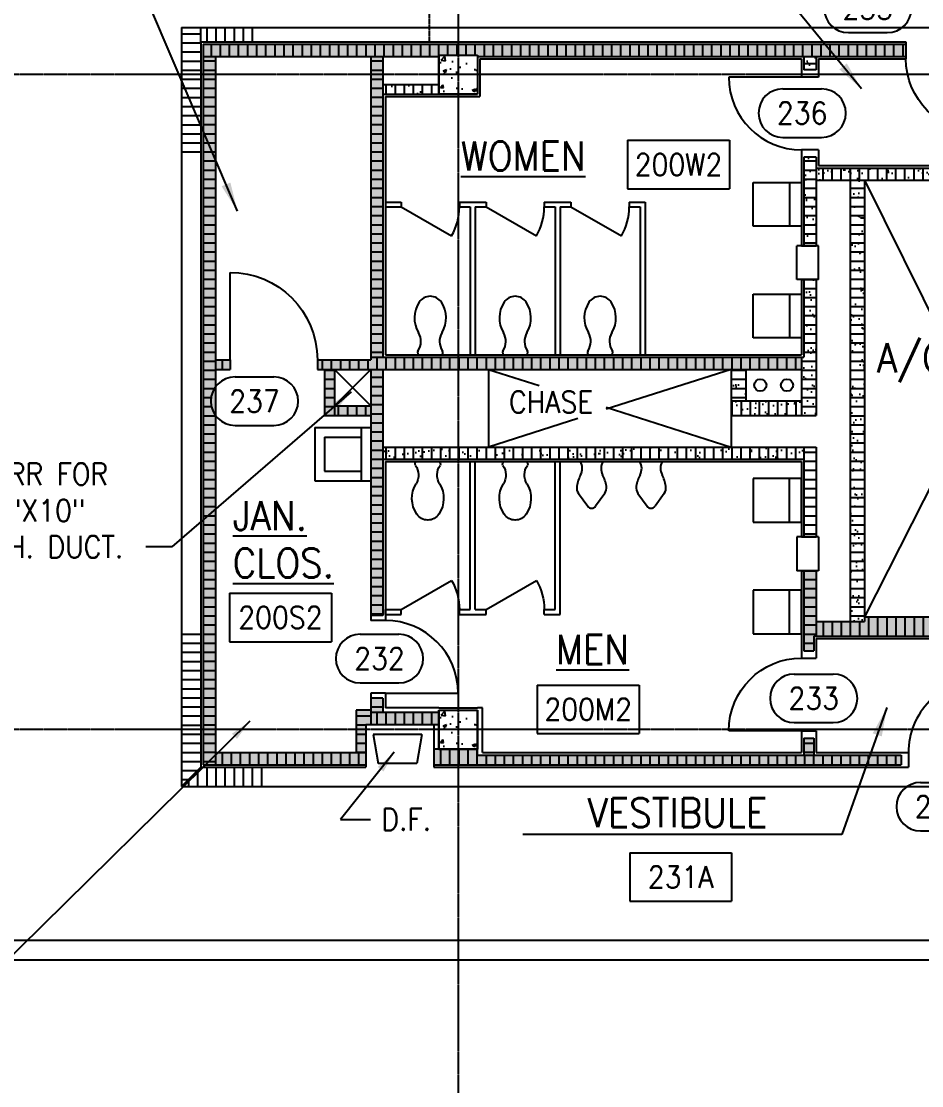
# Model space of a CAD drawing. Header units: inches. Extents: x 388 to 4053, y 352 to 2882.
# Drawn here: x 2377.1 to 2748.1, y 900.5 to 1339.3 of the extents above; entities that cross this region are included whole.
import ezdxf
from ezdxf.enums import TextEntityAlignment as Align

# ---------------------------------------------------------------- set-up
doc = ezdxf.new("R2010")
doc.units = ezdxf.units.IN
doc.header["$LTSCALE"] = 0.5
doc.header["$MEASUREMENT"] = 0
doc.linetypes.add('CENTER', pattern=[3.25, 2.5, -0.25, 0.25, -0.25])
doc.linetypes.add('HIDDEN', pattern=[0.375, 0.25, -0.125])
for name, color, linetype in [('A-ANNO-TEXT', 7, 'Continuous'), ('A-COLS', 2, 'Continuous'), ('A-COLS-PATT', 8, 'Continuous'), ('A-DOOR', 3, 'Continuous'), ('A-DOOR-IDEN', 7, 'Continuous'), ('A-FLOR-IDEN', 7, 'Continuous'), ('A-FLOR-LEVL', 2, 'Continuous'), ('A-FLOR-OVHD', 2, 'Continuous'), ('A-FLOR-PATT', 8, 'Continuous'), ('A-FLOR-PFIX', 3, 'Continuous'), ('A-FLOR-TPTN', 2, 'Continuous'), ('A-FURN', 3, 'Continuous'), ('A-GRID', 8, 'CENTER'), ('A-WALL', 2, 'Continuous'), ('A-WALL-PATT', 8, 'Continuous'), ('P-SANR-PIPE', 4, 'Continuous')]:
    doc.layers.add(name, color=color, linetype=linetype)
doc.styles.add('ROMANS', font='romans.shx', dxfattribs={"width": 0.9})
doc.dimstyles.new('LD96', dxfattribs={"dimscale": 96, "dimtxt": 0.09375, "dimasz": 0.09375, "dimexe": 0.046875, "dimexo": 0.046875, "dimgap": 0.046875, "dimtad": 0, "dimdec": 4, "dimzin": 3, "dimdsep": 46, "dimlunit": 4, "dimtxsty": 'ROMANS', "dimcen": 0.046875, "dimaunit": 1, "dimadec": 0, "dimazin": 0, "dimtfac": 0.7, "dimtdec": 4, "dimtofl": 0, "dimtmove": 2, "dimatfit": 3, "dimfxl": 0, "dimfrac": 1, "dimtolj": 1, "dimtzin": 0, "dimarcsym": 0})
doc.dimstyles.new('LE96A', dxfattribs={"dimscale": 96, "dimtxt": 0.09375, "dimasz": 0.125, "dimexe": 0.046875, "dimexo": 0.046875, "dimgap": 0.046875, "dimtad": 0, "dimdec": 4, "dimzin": 3, "dimdsep": 46, "dimlunit": 4, "dimtxsty": 'ROMANS', "dimcen": 0.046875, "dimaunit": 1, "dimadec": 0, "dimazin": 0, "dimtfac": 0.7, "dimtdec": 4, "dimtofl": 0, "dimtmove": 2, "dimatfit": 3, "dimfxl": 0, "dimfrac": 1, "dimtolj": 1, "dimtzin": 0, "dimarcsym": 0})
pattern_1 = [(0, (4.88, -0.8586), (0, 3.75), [])]
pattern_2 = [(90, (4.88, -0.8586), (-3.75, 2e-16), [])]
pattern_3 = [(90, (11.2027, -0.8225), (-3.75, 2e-16), [])]
pattern_4 = [(0, (11.2027, -0.8225), (0, 3.75), [])]
pattern_5 = [(90, (3.8053, 0), (-3.75, 2e-16), [])]
pattern_6 = [(37.5, (10.3947, 0), (-0.251973, 7.707295), [0, -6.08, 0, -6.8, 0, -6.5]), (7.5, (10.395, 0), (7.079107, 11.288584), [0, -3.28, 0, -5.48, 0, -2.1]), (327.5, (5.4747, 0), (12.456567, 0.022636), [0, -2, 0, -7.2, 0, -9.4]), (317.5, (5.475, 0), (12.024506, 3.510702), [0, -1, 0, -4.72, 0, -5.4])]

# ---------------------------------------------------------------- blocks, each defined once
blk = doc.blocks.new('IDEN3')
for p, q in [((-0.0833, 0.1042), (0.0833, 0.1042)), ((-0.0833, -0.1042), (0.0833, -0.1042))]:
    blk.add_line(p, q)
for centre, start, end in [((-0.0833, 0), 90, 270), ((0.0833, 0), 270, 90)]:
    blk.add_arc(centre, 0.1042, start, end)
at = {"style": 'ROMANS', "width": 0.9}
blk.add_attdef('#', text='', height=0.0938, dxfattribs=at).set_placement((0, 0), align=Align.MIDDLE_CENTER)
blk = doc.blocks.new('IDEN2')
for p, q in [((-0.2188, 0.1042), (0.2188, 0.1042)), ((-0.2188, 0.1042), (-0.2188, -0.1042)), ((0.2188, 0.1042), (0.2188, -0.1042)), ((-0.2188, -0.1042), (0.2188, -0.1042))]:
    blk.add_line(p, q)
at = {"style": 'ROMANS', "width": 0.9}
blk.add_attdef('#', text='', height=0.0938, dxfattribs=at).set_placement((0, 0), align=Align.MIDDLE_CENTER)
blk = doc.blocks.new('DOOR1')
at = {"color": 0, "linetype": 'ByBlock'}
blk.add_line((0, 0), (0, 1), dxfattribs=at)
blk.add_arc((0, 0), 1, 90, 180, dxfattribs=at)
blk = doc.blocks.new('DOOR3')
at = {"color": 0, "linetype": 'ByBlock'}
blk.add_line((0, 0), (-0.866, 0.5), dxfattribs=at)
blk.add_arc((0, 0), 1, 150, 180, dxfattribs=at)
blk = doc.blocks.new('PFIX01')
blk.add_line((-4.26, 0), (4.26, 0))
for centre, radius, start, end in [((0, 18.63), 5.5, 33.4356, 146.5644), ((5.15, 15.22), 11.67, 146.5644, 210.9799), ((-5.15, 15.22), 11.67, 329.0201, 33.4356), ((-10.93, 5.57), 7.09, 325.6106, 30.9799), ((10.93, 5.57), 7.09, 149.0201, 214.3894), ((-4.26, 1), 1, 145.6106, 270), ((4.26, 1), 1, 270, 34.3894)]:
    blk.add_arc(centre, radius, start, end)
blk = doc.blocks.new('PFIX02')
for p, q in [((-4.61, 0), (4.61, 0)), ((-5.4, -13.11), (-1.63, -18.42)), ((5.4, -13.11), (1.63, -18.42))]:
    blk.add_line(p, q)
for centre, radius, start, end in [((-9.48, -2.79), 5.61, 332.1331, 29.8044), ((9.48, -2.79), 5.61, 150.1956, 207.8669), ((8.77, -12.44), 15.03, 152.1331, 171.4518), ((-8.77, -12.44), 15.03, 8.5482, 27.8669), ((-2.14, -10.8), 4, 171.4518, 215.3752), ((2.14, -10.8), 4, 324.6248, 8.5482), ((0, -17.26), 2, 215.3752, 324.6248)]:
    blk.add_arc(centre, radius, start, end)
blk = doc.blocks.new('1')
for p, q in [((-8, 8), (8, 8)), ((-8, 8), (-8, -8)), ((8, 8), (8, -8)), ((-8, -8), (8, -8))]:
    blk.add_line(p, q)

msp = doc.modelspace()

# ---------------------------------------------------------------- hatches: boundary and pattern name
at = {"layer": 'A-COLS-PATT'}
h = msp.add_hatch(dxfattribs=at)
h.set_pattern_fill('AR-CONC', color=256, scale=2, style=0)
h.set_pattern_definition([(50, (1590.299, -1061.055), (14.345204, -1.255043), [1.5, -16.5]), (355, (1590.299, -1061.055), (-2.77503, 15.04384), [1.2, -13.2]), (100.4514, (1591.495, -1061.159), (11.57019, 13.78879), [1.2748, -14.02284]), (46.1842, (1590.3, -1057.055), (21.34482, -3.31038), [2.25, -24.75]), (96.6356, (1592.078, -1057.33), (18.69325, 19.48236), [1.9122, -21.03426]), (351.1842, (1590.3, -1057.055), (18.69324, 19.48237), [1.8, -19.8]), (21, (1592.299, -1058.055), (11.93814, -8.05238), [1.5, -16.5]), (326, (1592.299, -1058.055), (4.86631, 14.503), [1.2, -13.2]), (71.4514, (1593.294, -1058.726), (16.80445, 6.45061), [1.2748, -14.02284]), (37.5, (1590.299, -1061.0546), (0.243197, 6.657877), [0, -13.04, 0, -13.4, 0, -13.25]), (7.5, (1590.299, -1061.0546), (5.26139, 7.888234), [0, -7.64, 0, -12.74, 0, -5.05]), (327.5, (1585.839, -1061.0546), (10.676449, -0.451097), [0, -5, 0, -15.6, 0, -20.7]), (317.5, (1583.839, -1061.055), (11.663723, 2.0021), [0, -6.5, 0, -10.36, 0, -14.7])])
h.paths.add_polyline_path([(2549.08318, 1325.27553), (2549.08318, 1309.27553), (2565.08318, 1309.27553), (2565.08318, 1325.27553)])
h = msp.add_hatch(dxfattribs=at)
h.set_pattern_fill('AR-CONC', color=256, scale=2, style=0)
h.set_pattern_definition([(50, (1590.299, -1331.055), (14.345204, -1.255043), [1.5, -16.5]), (355, (1590.299, -1331.055), (-2.77503, 15.04384), [1.2, -13.2]), (100.4514, (1591.495, -1331.159), (11.57019, 13.78879), [1.2748, -14.02284]), (46.1842, (1590.3, -1327.055), (21.34482, -3.31038), [2.25, -24.75]), (96.6356, (1592.078, -1327.33), (18.69325, 19.48236), [1.9122, -21.03426]), (351.1842, (1590.3, -1327.055), (18.69324, 19.48237), [1.8, -19.8]), (21, (1592.299, -1328.055), (11.93814, -8.05238), [1.5, -16.5]), (326, (1592.299, -1328.055), (4.86631, 14.503), [1.2, -13.2]), (71.4514, (1593.294, -1328.726), (16.80445, 6.45061), [1.2748, -14.02284]), (37.5, (1590.299, -1331.0546), (0.243197, 6.657877), [0, -13.04, 0, -13.4, 0, -13.25]), (7.5, (1590.299, -1331.0546), (5.26139, 7.888234), [0, -7.64, 0, -12.74, 0, -5.05]), (327.5, (1585.839, -1331.0546), (10.676449, -0.451097), [0, -5, 0, -15.6, 0, -20.7]), (317.5, (1583.839, -1331.055), (11.663723, 2.0021), [0, -6.5, 0, -10.36, 0, -14.7])])
h.paths.add_polyline_path([(2549.08318, 1055.27553), (2549.08318, 1039.27553), (2565.08318, 1039.27553), (2565.08318, 1055.27553)])
at = {"layer": 'A-FLOR-PATT'}
h = msp.add_hatch(dxfattribs=at)
h.set_pattern_fill('LINE', color=256, scale=30, style=0)
h.set_pattern_definition(pattern_1)
h.paths.add_polyline_path([(2451.08318, 1330.77553), (2451.08318, 1336.77553), (2443.08318, 1336.77553), (2443.08318, 1317.27553), (2451.08318, 1317.27553)])
h.paths.add_polyline_path([(2451.08318, 1317.27553), (2443.08318, 1317.27553), (2443.08318, 1283.81572), (2451.08318, 1283.81572)])
h = msp.add_hatch(dxfattribs=at)
h.set_pattern_fill('LINE', color=256, scale=30, angle=90, style=0)
h.set_pattern_definition(pattern_2)
h.paths.add_polyline_path([(2475.74363, 1336.77553), (2451.08318, 1336.77553), (2451.08318, 1330.77553), (2475.74363, 1330.77553)])
h = msp.add_hatch(dxfattribs=at)
h.set_pattern_fill('LINE', color=256, scale=30, style=0)
h.set_pattern_definition(pattern_1)
h.paths.add_polyline_path([(2451.08318, 1087.43697), (2443.08318, 1087.43697), (2443.08318, 1047.27553), (2451.08318, 1047.27553)])
h.paths.add_polyline_path([(2451.08318, 1047.27553), (2443.08318, 1047.27553), (2443.08318, 1023.77553), (2451.08318, 1031.77553)])
h = msp.add_hatch(dxfattribs=at)
h.set_pattern_fill('LINE', color=256, scale=30, angle=90, style=0)
h.set_pattern_definition(pattern_2)
h.paths.add_polyline_path([(2477.914, 1031.77553), (2451.08318, 1031.77553), (2443.08318, 1023.77553), (2477.914, 1023.77553)])
at = {"layer": 'A-WALL-PATT'}
h = msp.add_hatch(dxfattribs=at)
h.set_pattern_fill('LINE', color=256, scale=30, angle=90, style=0)
h.set_pattern_definition([(90, (10.3947, 0), (-3.75, 2e-16), [])])
h.paths.add_polyline_path([(2741.58318, 1329.77553), (2452.08318, 1329.77553), (2452.08318, 1324.77553), (2549.08318, 1324.77553), (2549.08318, 1325.27553), (2565.08318, 1325.27553), (2565.08318, 1324.77553), (2699.58318, 1324.77553), (2741.58318, 1324.77553)])
h = msp.add_hatch(dxfattribs=at)
h.set_pattern_fill('AR-SAND', color=256, scale=4, style=0)
h.set_pattern_definition(pattern_6)
h.paths.add_polyline_path([(2457.08318, 1324.77553), (2452.08318, 1324.77553), (2452.08318, 1032.77553), (2457.08318, 1032.77553)])
h.paths.add_polyline_path([(2741.58318, 1329.77553), (2452.08318, 1329.77553), (2452.08318, 1324.77553), (2549.08318, 1324.77553), (2549.08318, 1325.27553), (2565.08318, 1325.27553), (2565.08318, 1324.77553), (2699.58318, 1324.77553), (2741.58318, 1324.77553)])
h.paths.add_polyline_path([(2784.58318, 1329.77553), (2771.58318, 1329.77553), (2771.58318, 1324.77553), (2784.58318, 1324.77553)])
h.paths.add_polyline_path([(2784.58318, 1324.77553), (2779.58318, 1324.77553), (2779.58318, 1279.77553), (2784.58318, 1279.77553)])
h = msp.add_hatch(dxfattribs=at)
h.set_pattern_fill('LINE', color=256, scale=30, style=0)
h.set_pattern_definition(pattern_4)
h.paths.add_polyline_path([(2457.08318, 1317.27553), (2457.08318, 1324.77553), (2452.08318, 1324.77553), (2452.08318, 1317.27553)])
h.paths.add_polyline_path([(2452.08318, 1047.27553), (2457.08318, 1047.27553), (2457.08318, 1176.78154, -0.325566353), (2457.08318, 1188.55616), (2457.08318, 1317.27553), (2452.08318, 1317.27553)])
h = msp.add_hatch(dxfattribs=at)
h.set_pattern_fill('AR-SAND', color=256, scale=4, style=0)
h.set_pattern_definition(pattern_6)
h.paths.add_polyline_path([(2463.08318, 1199.77553), (2457.08318, 1199.77553), (2457.08318, 1195.77553), (2463.08318, 1195.77553)])
h.paths.add_polyline_path([(2519.08318, 1037.77553), (2457.08318, 1037.77553), (2457.08318, 1032.77553), (2519.08318, 1032.77553)])
h.paths.add_polyline_path([(2521.08318, 1055.27553), (2515.08318, 1055.27553), (2515.08318, 1037.77553), (2519.08318, 1037.77553), (2519.08318, 1049.27553), (2521.08318, 1049.27553)])
h.paths.add_polyline_path([(2549.08318, 1054.27553), (2521.08318, 1054.27553), (2521.08318, 1049.27553), (2549.08318, 1049.27553)])
h.paths.add_polyline_path([(2526.08318, 1060.27553), (2521.08318, 1060.27553), (2521.08318, 1054.27553), (2526.08318, 1054.27553)])
h.paths.add_polyline_path([(2526.08318, 1158.77553), (2526.08318, 1163.77553), (2526.08318, 1195.77553), (2521.08318, 1195.77553), (2521.08318, 1094.27553), (2526.08318, 1094.27553)])
h.paths.add_polyline_path([(2698.58318, 1200.77553), (2521.08318, 1200.77553), (2521.08318, 1199.77553), (2499.08318, 1199.77553), (2499.08318, 1195.77553), (2526.08318, 1195.77553), (2632.94911, 1195.77553), (2669.58318, 1195.77553), (2675.58318, 1195.77553), (2698.58318, 1195.77553)])
h.paths.add_polyline_path([(2506.08318, 1195.77553), (2502.08318, 1195.77553), (2502.08318, 1176.77553), (2506.08318, 1176.77553)])
h.paths.add_polyline_path([(2521.08318, 1180.77553), (2506.08318, 1180.77553), (2506.08318, 1176.77553), (2521.08318, 1176.77553)])
h.paths.add_polyline_path([(2526.08318, 1324.77553), (2521.08318, 1324.77553), (2521.08318, 1200.77553), (2526.08318, 1200.77553)])
h = msp.add_hatch(dxfattribs=at)
h.set_pattern_fill('LINE', color=256, scale=30, style=0)
h.set_pattern_definition(pattern_4)
h.paths.add_polyline_path([(2526.08318, 1317.27553), (2521.08318, 1317.27553), (2521.08318, 1200.77553), (2526.08318, 1200.77553)])
h.paths.add_polyline_path([(2521.08318, 1317.27553), (2526.08318, 1317.27553), (2526.08318, 1324.77553), (2521.08318, 1324.77553)])
h = msp.add_hatch(dxfattribs=at)
h.set_pattern_fill('LINE', color=256, scale=30, style=0)
h.set_pattern_definition([(0, (11.2027, -1.8225), (0, 3.75), [])])
h.paths.add_polyline_path([(2699.58318, 1319.27553), (2704.58318, 1319.27553), (2704.58318, 1324.77553), (2699.58318, 1324.77553)])
h = msp.add_hatch(dxfattribs=at)
h.set_pattern_fill('AR-SAND', color=256, scale=4, style=0)
h.set_pattern_definition(pattern_6)
h.paths.add_polyline_path([(2704.58318, 1283.27553), (2699.58318, 1283.27553), (2699.58318, 1246.77553), (2704.58318, 1246.77553)])
h.paths.add_polyline_path([(2704.58318, 1324.77553), (2699.58318, 1324.77553), (2699.58318, 1319.27553), (2704.58318, 1319.27553)])
h = msp.add_hatch(dxfattribs=at)
h.set_pattern_fill('LINE', color=256, scale=30, angle=90, style=0)
h.set_pattern_definition(pattern_3)
h.paths.add_polyline_path([(2526.08318, 1313.27553), (2526.08318, 1309.27553), (2549.08318, 1309.27553), (2549.08318, 1313.27553)])
h = msp.add_hatch(dxfattribs=at)
h.set_pattern_fill('AR-SAND', color=256, scale=4, style=0)
h.set_pattern_definition(pattern_6)
h.paths.add_polyline_path([(2549.08318, 1313.27553), (2526.08318, 1313.27553), (2526.08318, 1309.27553), (2549.08318, 1309.27553)])
h = msp.add_hatch(dxfattribs=at)
h.set_pattern_fill('LINE', color=256, scale=30, style=0)
h.set_pattern_definition(pattern_4)
h.paths.add_polyline_path([(2704.58318, 1283.27553), (2699.58318, 1283.27553), (2699.58318, 1246.77553), (2704.58318, 1246.77553)])
h.paths.add_polyline_path([(2704.58318, 1232.77553), (2699.58318, 1232.77553), (2699.58318, 1200.77553), (2698.58318, 1200.77553), (2698.58318, 1176.77553), (2704.58318, 1176.77553)])
h = msp.add_hatch(dxfattribs=at)
h.set_pattern_fill('LINE', color=256, scale=30, angle=90, style=0)
h.set_pattern_definition(pattern_3)
h.paths.add_polyline_path([(2827.08318, 1273.77553), (2827.08318, 1279.77553), (2779.58318, 1279.77553), (2779.58318, 1278.77553), (2704.58318, 1278.77553), (2704.58318, 1273.77553)])
h.paths.add_polyline_path([(2833.58318, 1279.77553), (2827.08318, 1279.77553), (2827.08318, 1273.77553), (2833.58318, 1273.77553)])
h = msp.add_hatch(dxfattribs=at)
h.set_pattern_fill('AR-SAND', color=256, scale=4, style=0)
h.set_pattern_definition(pattern_6)
h.paths.add_polyline_path([(2833.58318, 1279.77553), (2779.58318, 1279.77553), (2779.58318, 1278.77553), (2704.58318, 1278.77553), (2704.58318, 1273.77553), (2833.58318, 1273.77553)])
h.paths.add_polyline_path([(2724.58318, 1273.77553), (2718.58318, 1273.77553), (2718.58318, 1091.77553), (2724.58318, 1091.77553), (2724.58318, 1093.77553)])
h = msp.add_hatch(dxfattribs=at)
h.set_pattern_fill('LINE', color=256, scale=30, style=0)
h.set_pattern_definition(pattern_4)
h.paths.add_polyline_path([(2718.58318, 1091.77553), (2724.58318, 1091.77553), (2724.58318, 1273.77553), (2718.58318, 1273.77553)])
h = msp.add_hatch(dxfattribs=at)
h.set_pattern_fill('AR-SAND', color=256, scale=4, style=0)
h.set_pattern_definition(pattern_6)
h.paths.add_polyline_path([(2675.58318, 1195.77553), (2669.58318, 1195.77553), (2669.58318, 1182.77553), (2675.58318, 1182.77553)])
h.paths.add_polyline_path([(2698.58318, 1182.77553), (2675.58318, 1182.77553), (2669.58318, 1182.77553), (2669.58318, 1176.77553), (2698.58318, 1176.77553)])
h.paths.add_polyline_path([(2704.58318, 1232.77553), (2699.58318, 1232.77553), (2699.58318, 1200.77553), (2698.58318, 1200.77553), (2698.58318, 1195.77553), (2698.58318, 1182.77553), (2698.58318, 1176.77553), (2704.58318, 1176.77553)])
h = msp.add_hatch(dxfattribs=at)
h.set_pattern_fill('LINE', color=256, scale=30, angle=90, style=0)
h.set_pattern_definition(pattern_3)
h.paths.add_polyline_path([(2632.94911, 1195.77553), (2669.58318, 1195.77553), (2698.58318, 1195.77553), (2698.58318, 1200.77553), (2557.08318, 1200.77553), (2557.08318, 1195.77553)])
h.paths.add_polyline_path([(2463.08318, 1199.77553), (2457.08318, 1199.77553), (2457.08318, 1195.77553), (2463.08318, 1195.77553)])
h = msp.add_hatch(dxfattribs=at)
h.set_pattern_fill('LINE', color=256, scale=30, angle=90, style=0)
h.set_pattern_definition(pattern_3)
h.paths.add_polyline_path([(2557.08318, 1195.77553), (2557.08318, 1200.77553), (2521.08318, 1200.77553), (2521.08318, 1199.77553), (2499.08318, 1199.77553), (2499.08318, 1195.77553), (2526.08318, 1195.77553)])
h = msp.add_hatch(dxfattribs=at)
h.set_pattern_fill('LINE', color=256, scale=30, style=0)
h.set_pattern_definition([(0, (10.328, -0.8225), (0, 3.75), [])])
h.paths.add_polyline_path([(2502.08318, 1176.77553), (2506.08318, 1176.77553), (2506.08318, 1195.77553), (2502.08318, 1195.77553)])
h = msp.add_hatch(dxfattribs=at)
h.set_pattern_fill('LINE', color=256, scale=30, style=0)
h.set_pattern_definition([(0, (3.8053, 0), (0, 3.75), [])])
h.paths.add_polyline_path([(2526.08318, 1195.77553), (2521.08318, 1195.77553), (2521.08318, 1094.27553), (2526.08318, 1094.27553), (2526.08318, 1158.77553), (2526.08318, 1163.77553)])
h = msp.add_hatch(dxfattribs=at)
h.set_pattern_fill('LINE', color=256, scale=30, style=0)
h.set_pattern_definition(pattern_4)
h.paths.add_polyline_path([(2675.58318, 1195.77553), (2669.58318, 1195.77553), (2669.58318, 1182.77553), (2675.58318, 1182.77553)])
h = msp.add_hatch(dxfattribs=at)
h.set_pattern_fill('LINE', color=256, scale=30, angle=90, style=0)
h.set_pattern_definition([(90, (10.328, -0.8225), (-3.75, 2e-16), [])])
h.paths.add_polyline_path([(2521.08318, 1176.77553), (2521.08318, 1180.77553), (2506.08318, 1180.77553), (2506.08318, 1176.77553)])
h = msp.add_hatch(dxfattribs=at)
h.set_pattern_fill('LINE', color=256, scale=30, angle=90, style=0)
h.set_pattern_definition(pattern_5)
h.paths.add_polyline_path([(2698.58318, 1182.77553), (2675.58318, 1182.77553), (2669.58318, 1182.77553), (2669.58318, 1176.77553), (2698.58318, 1176.77553)])
h = msp.add_hatch(dxfattribs=at)
h.set_pattern_fill('LINE', color=256, scale=30, angle=90, style=0)
h.set_pattern_definition(pattern_3)
h.paths.add_polyline_path([(2526.08318, 1163.77553), (2526.08318, 1158.77553), (2557.08318, 1158.77553), (2557.08318, 1163.77553)])
h.paths.add_polyline_path([(2557.08318, 1163.77553), (2557.08318, 1158.77553), (2699.58318, 1158.77553), (2699.58318, 1163.77553)])
h = msp.add_hatch(dxfattribs=at)
h.set_pattern_fill('AR-SAND', color=256, scale=4, style=0)
h.set_pattern_definition(pattern_6)
h.paths.add_polyline_path([(2699.58318, 1163.77553), (2526.08318, 1163.77553), (2526.08318, 1158.77553), (2699.58318, 1158.77553)])
h = msp.add_hatch(dxfattribs=at)
h.set_pattern_fill('LINE', color=256, scale=30, style=0)
h.set_pattern_definition(pattern_4)
h.paths.add_polyline_path([(2699.58318, 1126.77553), (2704.58318, 1126.77553), (2704.58318, 1163.77553), (2699.58318, 1163.77553)])
h.paths.add_polyline_path([(2704.58318, 1112.77553), (2699.58318, 1112.77553), (2699.58318, 1079.77553), (2703.58318, 1079.77553), (2703.58318, 1085.77553), (2704.58318, 1085.77553)])
h.paths.add_polyline_path([(2703.58318, 1043.77553), (2699.58318, 1043.77553), (2699.58318, 1036.77553), (2703.58318, 1036.77553)])
h = msp.add_hatch(dxfattribs=at)
h.set_pattern_fill('AR-SAND', color=256, scale=4, style=0)
h.set_pattern_definition(pattern_6)
h.paths.add_polyline_path([(2549.08318, 1054.27553), (2521.08318, 1054.27553), (2521.08318, 1049.27553), (2549.08318, 1049.27553)])
h.paths.add_polyline_path([(2526.08318, 1060.27553), (2521.08318, 1060.27553), (2521.08318, 1054.27553), (2526.08318, 1054.27553)])
h.paths.add_polyline_path([(2739.58318, 1036.77553), (2699.58318, 1036.77553), (2565.08318, 1036.77553), (2565.08318, 1039.27553), (2547.08318, 1039.27553), (2547.08318, 1032.77553), (2739.58318, 1032.77553)])
h.paths.add_polyline_path([(2704.58318, 1112.77553), (2699.58318, 1112.77553), (2699.58318, 1079.77553), (2703.58318, 1079.77553), (2703.58318, 1085.77553), (2704.58318, 1085.77553)])
h.paths.add_polyline_path([(2703.58318, 1043.77553), (2699.58318, 1043.77553), (2699.58318, 1036.77553), (2703.58318, 1036.77553)])
h.paths.add_polyline_path([(2833.58318, 1093.77553), (2814.58318, 1093.77553), (2724.58318, 1093.77553), (2724.58318, 1091.77553), (2718.58318, 1091.77553), (2704.58318, 1091.77553), (2704.58318, 1085.77553), (2833.58318, 1085.77553)])
h.paths.add_polyline_path([(2784.58318, 1085.77553), (2778.58318, 1085.77553), (2778.58318, 1036.77553), (2784.58318, 1036.77553), (2784.58318, 1041.77553)])
h.paths.add_polyline_path([(2784.58318, 1036.77553), (2775.58318, 1036.77553), (2775.58318, 1032.77553), (2784.58318, 1032.77553)])
h = msp.add_hatch(dxfattribs=at)
h.set_pattern_fill('LINE', color=256, scale=30, angle=90, style=0)
h.set_pattern_definition(pattern_5)
h.paths.add_polyline_path([(2827.08318, 1093.77553), (2814.58318, 1093.77553), (2724.58318, 1093.77553), (2724.58318, 1091.77553), (2718.58318, 1091.77553), (2704.58318, 1091.77553), (2704.58318, 1085.77553), (2827.08318, 1085.77553)])
h.paths.add_polyline_path([(2833.58318, 1093.77553), (2827.08318, 1093.77553), (2827.08318, 1085.77553), (2833.58318, 1085.77553)])
h = msp.add_hatch(dxfattribs=at)
h.set_pattern_fill('LINE', color=256, scale=30, style=0)
h.set_pattern_definition(pattern_4)
h.paths.add_polyline_path([(2526.08318, 1060.27553), (2521.08318, 1060.27553), (2521.08318, 1054.27553), (2526.08318, 1054.27553)])
h.paths.add_polyline_path([(2521.08318, 1055.27553), (2515.08318, 1055.27553), (2515.08318, 1047.27553), (2519.08318, 1047.27553), (2519.08318, 1049.27553), (2521.08318, 1049.27553)])
h.paths.add_polyline_path([(2519.08318, 1047.27553), (2515.08318, 1047.27553), (2515.08318, 1037.77553), (2519.08318, 1037.77553)])
h = msp.add_hatch(dxfattribs=at)
h.set_pattern_fill('LINE', color=256, scale=30, angle=90, style=0)
h.set_pattern_definition(pattern_3)
h.paths.add_polyline_path([(2521.08318, 1054.27553), (2521.08318, 1049.27553), (2549.08318, 1049.27553), (2549.08318, 1054.27553)])
h = msp.add_hatch(dxfattribs=at)
h.set_pattern_fill('LINE', color=256, scale=30, style=0)
h.set_pattern_definition(pattern_4)
h.paths.add_polyline_path([(2452.08318, 1032.77553), (2457.08318, 1032.77553), (2457.08318, 1047.27553), (2452.08318, 1047.27553)])
h = msp.add_hatch(dxfattribs=at)
h.set_pattern_fill('LINE', color=256, scale=30, angle=90, style=0)
h.set_pattern_definition(pattern_3)
h.paths.add_polyline_path([(2519.08318, 1032.77553), (2519.08318, 1037.77553), (2457.08318, 1037.77553), (2457.08318, 1032.77553)])
h = msp.add_hatch(dxfattribs=at)
h.set_pattern_fill('LINE', color=256, scale=30, angle=90, style=0)
h.set_pattern_definition(pattern_3)
h.paths.add_polyline_path([(2784.58318, 1032.77553), (2784.58318, 1036.77553), (2775.58318, 1036.77553), (2775.58318, 1032.77553)])
h.paths.add_polyline_path([(2565.08318, 1036.77553), (2565.08318, 1039.27553), (2557.08318, 1039.27553), (2557.08318, 1032.77553), (2739.58318, 1032.77553), (2739.58318, 1036.77553), (2699.58318, 1036.77553)])
h.paths.add_polyline_path([(2557.08318, 1032.77553), (2557.08318, 1039.27553), (2547.08318, 1039.27553), (2547.08318, 1032.77553)])

# ---------------------------------------------------------------- linework, layer by layer
at = {"layer": 'A-FLOR-LEVL'}
for p, q in [((2443.08318, 1336.77553), (2443.08318, 1023.77553)), ((2443.08318, 1336.77553), (2849.58318, 1336.77553)), ((2724.58318, 1273.77553), (2756.77022, 1208.68617)), ((2506.08318, 1195.77553), (2521.08318, 1180.77553)), ((2506.08318, 1180.77553), (2521.08318, 1195.77553)), ((2569.58318, 1195.77553), (2569.58318, 1163.77553)), ((2569.58318, 1195.77553), (2590.53554, 1189.07077)), ((2669.58318, 1195.77553), (2618.12887, 1179.31015)), ((2772.22345, 1188.11474), (2724.58318, 1093.77553)), ((2618.12887, 1180.2409), (2669.58318, 1163.77553)), ((2669.58318, 1176.77553), (2669.58318, 1163.77553)), ((2606.44332, 1175.57077), (2569.58318, 1163.77553)), ((2443.08318, 1023.77553), (2849.58318, 1023.77553))]:
    msp.add_line(p, q, dxfattribs=at)
at = {"layer": 'A-FLOR-OVHD', "linetype": 'HIDDEN'}
msp.add_line((2545.08318, 1847.27553), (2545.08318, 1330.77553), dxfattribs=at)
at = {"layer": 'A-FLOR-PATT'}
for p, q in [((2451.08318, 1330.77553), (2451.08318, 1336.77553)), ((2443.08318, 1023.77553), (2451.08318, 1031.77553))]:
    msp.add_line(p, q, dxfattribs=at)
at = {"layer": 'A-FLOR-PFIX'}
for p, q in [((2678.58318, 1272.77553), (2698.58318, 1272.77553)), ((2678.58318, 1254.77553), (2678.58318, 1272.77553)), ((2693.58318, 1272.77553), (2693.58318, 1254.77553)), ((2698.58318, 1272.77553), (2698.58318, 1254.77553)), ((2698.58318, 1254.77553), (2678.58318, 1254.77553)), ((2678.58318, 1226.77553), (2698.58318, 1226.77553)), ((2678.58318, 1208.77553), (2678.58318, 1226.77553)), ((2693.58318, 1226.77553), (2693.58318, 1208.77553)), ((2698.58318, 1226.77553), (2698.58318, 1208.77553)), ((2698.58318, 1208.77553), (2678.58318, 1208.77553)), ((2498.08318, 1171.77553), (2498.08318, 1149.77553)), ((2498.08318, 1171.77553), (2521.08318, 1171.77553)), ((2517.08318, 1171.77553), (2517.08318, 1149.77553)), ((2521.08318, 1171.77553), (2521.08318, 1149.77553)), ((2502.08318, 1167.77553), (2517.08318, 1167.77553)), ((2502.08318, 1167.77553), (2502.08318, 1153.77553)), ((2498.08318, 1149.77553), (2521.08318, 1149.77553)), ((2502.08318, 1153.77553), (2517.08318, 1153.77553)), ((2698.58318, 1150.77553), (2678.58318, 1150.77553)), ((2678.58318, 1150.77553), (2678.58318, 1132.77553)), ((2693.58318, 1132.77553), (2693.58318, 1150.77553)), ((2698.58318, 1132.77553), (2698.58318, 1150.77553)), ((2678.58318, 1132.77553), (2698.58318, 1132.77553)), ((2698.58318, 1104.77553), (2678.58318, 1104.77553)), ((2678.58318, 1104.77553), (2678.58318, 1086.77553)), ((2693.58318, 1086.77553), (2693.58318, 1104.77553)), ((2698.58318, 1086.77553), (2698.58318, 1104.77553)), ((2678.58318, 1086.77553), (2698.58318, 1086.77553))]:
    msp.add_line(p, q, dxfattribs=at)
at = {"layer": 'A-FLOR-TPTN'}
for p, q in [((2527.08318, 1264.77553), (2533.58318, 1264.77553)), ((2527.08318, 1264.77553), (2527.08318, 1262.77553)), ((2533.58318, 1264.77553), (2533.58318, 1262.77553)), ((2557.58318, 1264.77553), (2557.58318, 1262.77553)), ((2557.58318, 1264.77553), (2568.58318, 1264.77553)), ((2568.58318, 1264.77553), (2568.58318, 1262.77553)), ((2592.58318, 1264.77553), (2592.58318, 1262.77553)), ((2592.58318, 1264.77553), (2603.58318, 1264.77553)), ((2603.58318, 1264.77553), (2603.58318, 1262.77553)), ((2627.58318, 1264.77553), (2627.58318, 1262.77553)), ((2627.58318, 1264.77553), (2634.08318, 1264.77553)), ((2634.08318, 1264.77553), (2634.08318, 1201.77553)), ((2527.08318, 1262.77553), (2533.58318, 1262.77553)), ((2557.58318, 1262.77553), (2562.08318, 1262.77553)), ((2562.08318, 1262.77553), (2562.08318, 1201.77553)), ((2564.08318, 1262.77553), (2564.08318, 1201.77553)), ((2564.08318, 1262.77553), (2568.58318, 1262.77553)), ((2592.58318, 1262.77553), (2597.08318, 1262.77553)), ((2597.08318, 1262.77553), (2597.08318, 1201.77553)), ((2599.08318, 1262.77553), (2599.08318, 1201.77553)), ((2599.08318, 1262.77553), (2603.58318, 1262.77553)), ((2627.58318, 1262.77553), (2632.08318, 1262.77553)), ((2632.08318, 1262.77553), (2632.08318, 1201.77553)), ((2562.08318, 1201.77553), (2564.08318, 1201.77553)), ((2597.08318, 1201.77553), (2599.08318, 1201.77553)), ((2632.08318, 1201.77553), (2634.08318, 1201.77553)), ((2562.08318, 1096.77553), (2562.08318, 1157.77553)), ((2562.08318, 1157.77553), (2564.08318, 1157.77553)), ((2564.08318, 1096.77553), (2564.08318, 1157.77553)), ((2597.08318, 1096.77553), (2597.08318, 1157.77553)), ((2597.08318, 1157.77553), (2599.08318, 1157.77553)), ((2599.08318, 1094.77553), (2599.08318, 1157.77553)), ((2527.08318, 1096.77553), (2533.58318, 1096.77553)), ((2527.08318, 1094.77553), (2527.08318, 1096.77553)), ((2527.08318, 1094.77553), (2533.58318, 1094.77553)), ((2533.58318, 1094.77553), (2533.58318, 1096.77553)), ((2557.58318, 1094.77553), (2557.58318, 1096.77553)), ((2557.58318, 1096.77553), (2562.08318, 1096.77553)), ((2557.58318, 1094.77553), (2568.58318, 1094.77553)), ((2564.08318, 1096.77553), (2568.58318, 1096.77553)), ((2568.58318, 1094.77553), (2568.58318, 1096.77553)), ((2592.58318, 1094.77553), (2592.58318, 1096.77553)), ((2592.58318, 1096.77553), (2597.08318, 1096.77553)), ((2592.58318, 1094.77553), (2599.08318, 1094.77553))]:
    msp.add_line(p, q, dxfattribs=at)
at = {"layer": 'A-FURN'}
for p, q in [((2705.58318, 1246.77553), (2696.58318, 1246.77553)), ((2696.58318, 1232.77553), (2696.58318, 1246.77553)), ((2705.58318, 1232.77553), (2705.58318, 1246.77553)), ((2705.58318, 1232.77553), (2696.58318, 1232.77553)), ((2705.58318, 1126.77553), (2696.58318, 1126.77553)), ((2696.58318, 1126.77553), (2696.58318, 1112.77553)), ((2705.58318, 1126.77553), (2705.58318, 1112.77553)), ((2705.58318, 1112.77553), (2696.58318, 1112.77553)), ((2542.08318, 1045.27553), (2522.08318, 1045.27553)), ((2522.08318, 1045.27553), (2524.08318, 1033.27553)), ((2542.08318, 1045.27553), (2540.08318, 1033.27553)), ((2540.08318, 1033.27553), (2524.08318, 1033.27553))]:
    msp.add_line(p, q, dxfattribs=at)
at = {"layer": 'A-GRID'}
for p, q in [((2557.08318, 2833.64311), (2557.08318, 435.27553)), ((4004.54291, 1317.27553), (510.08318, 1317.27553)), ((4004.54291, 1047.27553), (510.08318, 1047.27553))]:
    msp.add_line(p, q, dxfattribs=at)
at = {"layer": 'A-WALL'}
for p, q in [((2451.08318, 1330.77553), (2451.08318, 1031.77553)), ((2451.08318, 1330.77553), (2741.58318, 1330.77553)), ((2452.08318, 1329.77553), (2741.58318, 1329.77553)), ((2452.08318, 1329.77553), (2452.08318, 1032.77553)), ((2741.58318, 1330.77553), (2741.58318, 1323.77553)), ((2549.08318, 1325.27553), (2565.08318, 1325.27553)), ((2549.08318, 1309.27553), (2549.08318, 1325.27553)), ((2452.08318, 1324.77553), (2549.08318, 1324.77553)), ((2457.08318, 1324.77553), (2457.08318, 1032.77553)), ((2521.08318, 1324.77553), (2521.08318, 1199.77553)), ((2526.08318, 1324.77553), (2526.08318, 1200.77553)), ((2565.08318, 1324.77553), (2699.58318, 1324.77553)), ((2565.08318, 1324.77553), (2565.08318, 1309.27553)), ((2566.08318, 1323.77553), (2566.08318, 1308.27553)), ((2566.08318, 1323.77553), (2698.58318, 1323.77553)), ((2698.58318, 1323.77553), (2698.58318, 1316.27553)), ((2699.58318, 1324.77553), (2699.58318, 1319.27553)), ((2699.58318, 1324.77553), (2741.58318, 1324.77553)), ((2704.58318, 1324.77553), (2704.58318, 1319.27553)), ((2705.58318, 1323.77553), (2741.58318, 1323.77553)), ((2705.58318, 1323.77553), (2705.58318, 1316.27553)), ((2704.58318, 1319.27553), (2699.58318, 1319.27553)), ((2526.08318, 1313.27553), (2549.08318, 1313.27553)), ((2705.58318, 1316.27553), (2698.58318, 1316.27553)), ((2526.08318, 1309.27553), (2549.08318, 1309.27553)), ((2527.08318, 1308.27553), (2566.08318, 1308.27553)), ((2527.08318, 1308.27553), (2527.08318, 1201.77553)), ((2565.08318, 1309.27553), (2549.08318, 1309.27553)), ((2705.58318, 1286.27553), (2698.58318, 1286.27553)), ((2698.58318, 1286.27553), (2698.58318, 1246.77553)), ((2705.58318, 1286.27553), (2705.58318, 1279.77553)), ((2699.58318, 1283.27553), (2699.58318, 1246.77553)), ((2704.58318, 1283.27553), (2699.58318, 1283.27553)), ((2704.58318, 1283.27553), (2704.58318, 1246.77553)), ((2704.58318, 1278.77553), (2779.58318, 1278.77553)), ((2705.58318, 1279.77553), (2778.58318, 1279.77553)), ((2704.58318, 1273.77553), (2833.58318, 1273.77553)), ((2718.58318, 1273.77553), (2718.58318, 1091.77553)), ((2724.58318, 1273.77553), (2724.58318, 1093.77553)), ((2698.58318, 1246.77553), (2704.58318, 1246.77553)), ((2698.58318, 1232.77553), (2704.58318, 1232.77553)), ((2698.58318, 1232.77553), (2698.58318, 1201.77553)), ((2699.58318, 1232.77553), (2699.58318, 1200.77553)), ((2704.58318, 1232.77553), (2704.58318, 1176.77553)), ((2457.08318, 1199.77553), (2463.08318, 1199.77553)), ((2463.08318, 1199.77553), (2463.08318, 1195.77553)), ((2499.08318, 1199.77553), (2499.08318, 1195.77553)), ((2499.08318, 1199.77553), (2521.08318, 1199.77553)), ((2521.08318, 1200.77553), (2699.58318, 1200.77553)), ((2527.08318, 1201.77553), (2698.58318, 1201.77553)), ((2457.08318, 1195.77553), (2463.08318, 1195.77553)), ((2499.08318, 1195.77553), (2526.08318, 1195.77553)), ((2502.08318, 1195.77553), (2502.08318, 1176.77553)), ((2506.08318, 1195.77553), (2506.08318, 1176.77553)), ((2521.08318, 1195.77553), (2521.08318, 1092.27553)), ((2526.08318, 1195.77553), (2669.58318, 1195.77553)), ((2526.08318, 1195.77553), (2632.94911, 1195.77553)), ((2526.08318, 1195.77553), (2526.08318, 1163.77553)), ((2669.58318, 1195.77553), (2669.58318, 1176.77553)), ((2675.58318, 1195.77553), (2675.58318, 1182.77553)), ((2675.58318, 1195.77553), (2698.58318, 1195.77553)), ((2698.58318, 1195.77553), (2698.58318, 1182.77553)), ((2506.08318, 1180.77553), (2521.08318, 1180.77553)), ((2675.58318, 1182.77553), (2698.58318, 1182.77553)), ((2502.08318, 1176.77553), (2521.08318, 1176.77553)), ((2669.58318, 1176.77553), (2704.58318, 1176.77553)), ((2526.08318, 1163.77553), (2704.58318, 1163.77553)), ((2699.58318, 1163.77553), (2699.58318, 1126.77553)), ((2704.58318, 1163.77553), (2704.58318, 1126.77553)), ((2526.08318, 1158.77553), (2699.58318, 1158.77553)), ((2526.08318, 1158.77553), (2526.08318, 1094.27553)), ((2527.08318, 1157.77553), (2698.58318, 1157.77553)), ((2527.08318, 1157.77553), (2527.08318, 1092.27553)), ((2698.58318, 1157.77553), (2698.58318, 1126.77553)), ((2698.58318, 1126.77553), (2704.58318, 1126.77553)), ((2698.58318, 1112.77553), (2698.58318, 1076.77553)), ((2698.58318, 1112.77553), (2704.58318, 1112.77553)), ((2699.58318, 1112.77553), (2699.58318, 1079.77553)), ((2704.58318, 1112.77553), (2704.58318, 1085.77553)), ((2526.08318, 1094.27553), (2521.08318, 1094.27553)), ((2724.58318, 1093.77553), (2814.58318, 1093.77553)), ((2527.08318, 1092.27553), (2521.08318, 1092.27553)), ((2704.58318, 1091.77553), (2718.58318, 1091.77553)), ((2703.58318, 1085.77553), (2833.58318, 1085.77553)), ((2703.58318, 1085.77553), (2703.58318, 1079.77553)), ((2704.58318, 1084.77553), (2777.58318, 1084.77553)), ((2704.58318, 1084.77553), (2704.58318, 1076.77553)), ((2699.58318, 1079.77553), (2703.58318, 1079.77553)), ((2698.58318, 1076.77553), (2704.58318, 1076.77553)), ((2527.08318, 1062.27553), (2521.08318, 1062.27553)), ((2521.08318, 1062.27553), (2521.08318, 1049.27553)), ((2527.08318, 1062.27553), (2527.08318, 1056.27553)), ((2526.08318, 1060.27553), (2521.08318, 1060.27553)), ((2526.08318, 1060.27553), (2526.08318, 1054.27553)), ((2515.08318, 1055.27553), (2515.08318, 1037.77553)), ((2521.08318, 1055.27553), (2515.08318, 1055.27553)), ((2549.08318, 1054.27553), (2521.08318, 1054.27553)), ((2549.08318, 1056.27553), (2527.08318, 1056.27553)), ((2549.08318, 1056.27553), (2565.08318, 1056.27553)), ((2549.08318, 1039.27553), (2549.08318, 1055.27553)), ((2549.08318, 1055.27553), (2565.08318, 1055.27553)), ((2567.08318, 1056.27553), (2565.08318, 1056.27553)), ((2565.08318, 1036.77553), (2565.08318, 1055.27553)), ((2565.08318, 1055.27553), (2565.08318, 1039.27553)), ((2567.08318, 1037.77553), (2567.08318, 1056.27553)), ((2549.08318, 1049.27553), (2519.08318, 1049.27553)), ((2519.08318, 1049.27553), (2519.08318, 1031.77553)), ((2547.08318, 1049.27553), (2547.08318, 1031.77553)), ((2698.58318, 1046.77553), (2704.58318, 1046.77553)), ((2698.58318, 1046.77553), (2698.58318, 1037.77553)), ((2704.58318, 1046.77553), (2704.58318, 1037.77553)), ((2699.58318, 1043.77553), (2703.58318, 1043.77553)), ((2699.58318, 1043.77553), (2699.58318, 1036.77553)), ((2703.58318, 1043.77553), (2703.58318, 1036.77553)), ((2457.08318, 1037.77553), (2519.08318, 1037.77553)), ((2565.08318, 1039.27553), (2547.08318, 1039.27553)), ((2565.08318, 1036.77553), (2699.58318, 1036.77553)), ((2567.08318, 1037.77553), (2698.58318, 1037.77553)), ((2699.58318, 1036.77553), (2739.58318, 1036.77553)), ((2704.58318, 1037.77553), (2742.58318, 1037.77553)), ((2739.58318, 1036.77553), (2739.58318, 1032.77553)), ((2742.58318, 1037.77553), (2742.58318, 1031.77553)), ((2451.08318, 1031.77553), (2519.08318, 1031.77553)), ((2452.08318, 1032.77553), (2519.08318, 1032.77553)), ((2547.08318, 1032.77553), (2739.58318, 1032.77553)), ((2547.08318, 1031.77553), (2742.58318, 1031.77553)), ((2923.08318, 960.27553), (1737.08318, 960.27553)), ((2931.08318, 952.27553), (1743.08318, 952.27553))]:
    msp.add_line(p, q, dxfattribs=at)
at = {"layer": 'A-WALL-PATT'}
for p, q in [((2698.58318, 1200.77553), (2698.58318, 1195.77553)), ((2669.58318, 1195.77553), (2675.58318, 1195.77553)), ((2669.58318, 1182.77553), (2675.58318, 1182.77553)), ((2698.58318, 1182.77553), (2698.58318, 1176.77553)), ((2526.08318, 1163.77553), (2526.08318, 1158.77553)), ((2724.58318, 1093.77553), (2724.58318, 1091.77553)), ((2718.58318, 1091.77553), (2724.58318, 1091.77553))]:
    msp.add_line(p, q, dxfattribs=at)
at = {"layer": 'P-SANR-PIPE'}
for centre in [(2681.58318, 1189.27553), (2692.58318, 1189.27553)]:
    msp.add_circle(centre, 2.5, dxfattribs=at)

# ---------------------------------------------------------------- block references
at = {"layer": 'A-COLS'}
for p in [(2557.08318, 1317.27553), (2557.08318, 1047.27553)]:
    msp.add_blockref('1', p, dxfattribs=at)
at = {"layer": 'A-DOOR'}
for p, xscale, yscale, zscale, rotation in [((2771.58318, 1323.77553), -29.99999999999954, 29.99999999999954, 29.99999999999954, 179.9999999999996), ((2698.58318, 1316.27553), -30, -30, 30, 270), ((2463.08318, 1199.77553), -35.99999999999909, 35.99999999999909, 35.99999999999909, 359.9999999999997), ((2527.08318, 1062.27553), -30, -30, 30, 89.99999999999913), ((2698.58318, 1046.77553), -30, 30, 30, 90), ((2772.58318, 1037.77553), -30, -30, 30, 180)]:
    msp.add_blockref('DOOR1', p, dxfattribs=dict(at, xscale=xscale, yscale=yscale, zscale=zscale, rotation=rotation))
at = {"layer": 'A-DOOR-IDEN', "xscale": 96, "yscale": 96, "zscale": 96}
for p, values in [((2725.88671, 1344.60463), {'#': '235'}), ((2698.84666, 1301.42064), {'#': '236'}), ((2473.16647, 1182.66807), {'#': '237'}), ((2524.67984, 1076.54529), {'#': '232'}), ((2703.59732, 1060.16168), {'#': '233'}), ((2755.65062, 1015.48301), {'#': '234'})]:
    msp.add_blockref('IDEN3', p, dxfattribs=at).add_auto_attribs(values)
at = {"layer": 'A-FLOR-IDEN', "xscale": 96, "yscale": 96, "zscale": 96}
for p, values in [((2647.8885, 1280.20035), {'#': '200W2'}), ((2483.84973, 1093.5098), {'#': '200S2'}), ((2610.67562, 1055.64367), {'#': '200M2'}), ((2648.77348, 986.51204), {'#': '231A'})]:
    msp.add_blockref('IDEN2', p, dxfattribs=at).add_auto_attribs(values)
at = {"layer": 'A-FLOR-PFIX'}
for name, p in [('PFIX01', (2545.58318, 1201.77553)), ('PFIX01', (2580.58318, 1201.77553)), ('PFIX01', (2615.58318, 1201.77553)), ('PFIX02', (2612.08318, 1157.77553)), ('PFIX02', (2636.58318, 1157.77553))]:
    msp.add_blockref(name, p, dxfattribs=at)
at = {"layer": 'A-FLOR-PFIX', "xscale": -1, "rotation": 180}
for p in [(2544.58318, 1157.77553), (2580.58318, 1157.77553)]:
    msp.add_blockref('PFIX01', p, dxfattribs=at)
at = {"layer": 'A-FLOR-TPTN'}
for p, xscale, yscale, zscale, rotation in [((2533.58318, 1262.77553), -24.00000000000045, -24.00000000000045, 24.00000000000045, 359.9999999999994), ((2533.58318, 1096.77553), 24.00000000000045, -24.00000000000045, 24.00000000000045, 180.0000000000006), ((2568.58318, 1096.77553), 23.99999999999954, -23.99999999999954, 23.99999999999954, 180)]:
    msp.add_blockref('DOOR3', p, dxfattribs=dict(at, xscale=xscale, yscale=yscale, zscale=zscale, rotation=rotation))
at = {"layer": 'A-FLOR-TPTN', "xscale": -23.99999999999954, "yscale": -23.99999999999954, "zscale": 23.99999999999954}
for p in [(2568.58318, 1262.77553), (2603.58318, 1262.77553)]:
    msp.add_blockref('DOOR3', p, dxfattribs=at)

# ---------------------------------------------------------------- texts
at = {"layer": 'A-ANNO-TEXT', "style": 'ROMANS', "width": 0.9}
msp.add_text('CHASE', height=9, dxfattribs=at).set_placement((2578.07917, 1177.82107))
at = {"layer": 'A-ANNO-TEXT', "char_height": 9, "style": 'ROMANS'}
for s, insert, attachment_point in [('FURR FOR\\P12"X10"\\PEXH. DUCT.', (2357.68005, 1118.10375), 7), ('\\A1;D.F.', (2525.46054, 1014.74154), 1)]:
    msp.add_mtext(s, dxfattribs=dict(at, insert=insert, attachment_point=attachment_point))
at = {"layer": 'A-FLOR-IDEN', "style": 'ROMANS', "width": 0.9}
for s, p in [('%%UWOMEN', (2558.21356, 1277.72004)), ('A/C CHASE', (2729.72055, 1194.54376)), ('%%UJAN.', (2464.22224, 1129.49882)), ('%%UCLOS.', (2464.22224, 1109.97093)), ('%%UMEN', (2597.44802, 1074.28694)), ('VESTIBULE', (2610.45704, 1007.01118))]:
    msp.add_text(s, height=12, dxfattribs=at).set_placement(p)

# ---------------------------------------------------------------- leaders
at = {"layer": 'A-ANNO-TEXT', "annotation_type": 0, "has_hookline": 1}
for points, hookline_direction, text_width in [([(2513.04471, 1186.52527), (2439.10285, 1122.60375), (2428.43288, 1122.60375)], 1, 67.11429), ([(2530.78261, 1037.96146), (2508.57622, 1010.24154), (2520.96054, 1010.24154)], 0, 19.67143)]:
    msp.add_leader(points, dimstyle='LD96', override={"dimgap": 0.046875, "dimtad": 0}, dxfattribs=dict(at, hookline_direction=hookline_direction, text_width=text_width))
at = {"layer": 'A-ANNO-TEXT'}
msp.add_leader([(2471.29819, 1050.8176), (2331.85322, 913.29534), (2190.91291, 913.29534)], dimstyle='LD96', override={"dimgap": 0.046875, "dimtad": 0}, dxfattribs=at)
at = {"layer": 'A-FLOR-IDEN'}
for points in [[(2723.29016, 1311.37239), (2685.02585, 1358.24881), (2774.85825, 1358.24881)], [(2466.14584, 1260.99961), (2427.20852, 1352.23385), (2547.47275, 1352.23385)], [(2733.78119, 1056.41062), (2715.19687, 1003.98193), (2583.71283, 1003.98193)]]:
    msp.add_leader(points, dimstyle='LE96A', dxfattribs=at)

doc.saveas('drawing.dxf')
